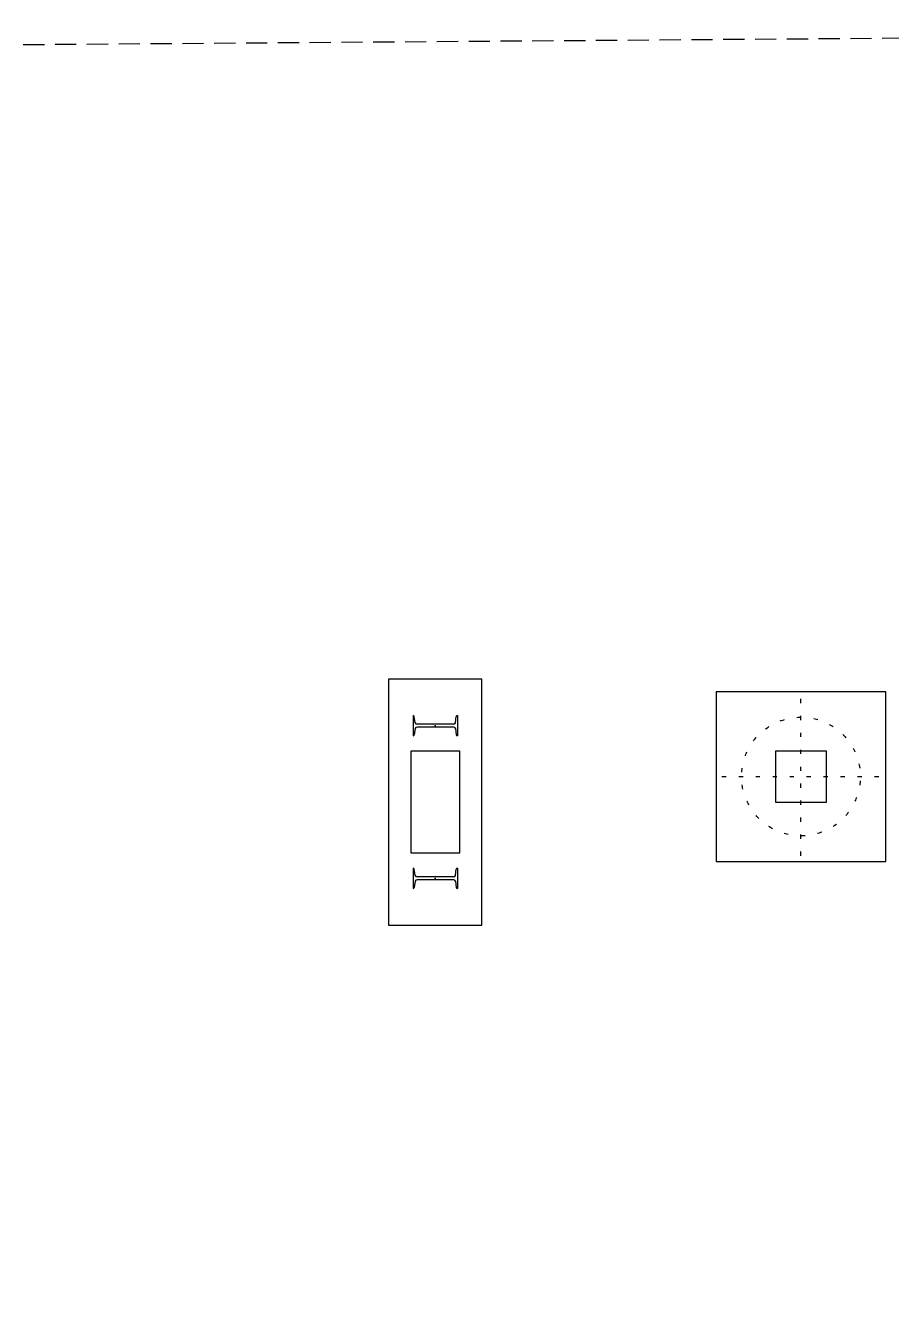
# Model space of a CAD drawing. Extents: x 26375 to 47400, y -1187 to 1911.
# Drawn here: x 27278 to 27789, y 892 to 1643 of the extents above; entities that cross this region are included whole.
import ezdxf

# ---------------------------------------------------------------- set-up
doc = ezdxf.new("R2010")
doc.units = 0
doc.header["$LTSCALE"] = 25
doc.linetypes.add('DASHED2', pattern=[0.375, 0.25, -0.125])
doc.linetypes.add('ESTILO_TQS_0002', pattern=[0.4, 0.1, -0.3])
for name, color, linetype in [('COTA', 1, 'Continuous'), ('PROJ', 252, 'Continuous'), ('TERRENO', 1, 'Continuous')]:
    doc.layers.add(name, color=color, linetype=linetype)

# ---------------------------------------------------------------- blocks, each defined once
blk = doc.blocks.new('PROJ-FUND')
at = {"layer": 'PROJ', "linetype": 'Continuous'}
for p, q in [((27547.38232900731, 1258.081289095748), (27492.38232900731, 1258.081289095748)), ((27492.38232900731, 1258.081289095748), (27492.38232900731, 1113.081289095748)), ((27547.38232900731, 1113.081289095748), (27547.38232900731, 1258.081289095748)), ((27785.38232899649, 1250.57726215362), (27685.38232899649, 1250.57726215362)), ((27685.38232899649, 1250.57726215362), (27685.38232899649, 1150.57726215362)), ((27785.38232899649, 1150.57726215362), (27785.38232899649, 1250.57726215362)), ((27506.88232861041, 1236.620659358989), (27506.88232861041, 1224.54191883274)), ((27508.07828199351, 1232.266470951909), (27507.49650185751, 1236.006486111894)), ((27531.68637602112, 1232.266470951909), (27532.26815615711, 1236.006486111894)), ((27532.88232940421, 1236.620659358989), (27532.88232940421, 1224.54191883274)), ((27508.07828199351, 1228.896107239821), (27507.49650185751, 1225.156092079835)), ((27530.67491818737, 1231.400186758658), (27509.08973982725, 1231.400186758658)), ((27530.67491818737, 1229.762391433071), (27509.08973982725, 1229.762391433071)), ((27531.68637602112, 1228.896107239821), (27532.26815615711, 1225.156092079835)), ((27534.38232900731, 1215.581289153619), (27505.38232900731, 1215.581289153619)), ((27505.38232900731, 1215.581289153619), (27505.38232900731, 1155.581289153619)), ((27534.38232900731, 1155.581289153619), (27534.38232900731, 1215.581289153619)), ((27750.38232900731, 1215.57726215362), (27720.38232900731, 1215.57726215362)), ((27720.38232900731, 1215.57726215362), (27720.38232900731, 1185.57726215362)), ((27750.38232900731, 1185.57726215362), (27750.38232900731, 1215.57726215362)), ((27720.38232900731, 1185.57726215362), (27750.38232900731, 1185.57726215362)), ((27505.38232900731, 1155.581289153619), (27534.38232900731, 1155.581289153619)), ((27685.38232899649, 1150.57726215362), (27785.38232899649, 1150.57726215362)), ((27506.88232861041, 1146.620659358756), (27506.88232861041, 1134.541918832507)), ((27508.07828199351, 1142.266470951676), (27507.49650185751, 1146.006486111661)), ((27531.68637602112, 1142.266470951676), (27532.26815615711, 1146.006486111661)), ((27532.88232940421, 1146.620659358756), (27532.88232940421, 1134.541918832507)), ((27508.07828199351, 1138.896107239588), (27507.49650185751, 1135.156092079602)), ((27530.67491818737, 1141.400186758425), (27509.08973982725, 1141.400186758425)), ((27530.67491818737, 1139.762391432838), (27509.08973982725, 1139.762391432838)), ((27531.68637602112, 1138.896107239588), (27532.26815615711, 1135.156092079602)), ((27492.38232900731, 1113.081289095748), (27547.38232900731, 1113.081289095748))]:
    blk.add_line(p, q, dxfattribs=at)
at = {"layer": 'PROJ', "linetype": 'ESTILO_TQS_0002'}
for p, q in [((27735.38232899649, 1153.92226215362), (27735.38232899649, 1247.23226215362)), ((27688.72732899649, 1200.57726215362), (27782.03732899648, 1200.57726215362))]:
    blk.add_line(p, q, dxfattribs=at)
at = {"layer": 'PROJ', "linetype": 'Continuous'}
for centre, radius, start, end in [((27506.88232861041, 1236.006486111894), 0.6141732470976231, 0, 90), ((27532.88232940421, 1236.006486111894), 0.6141732470976231, 90, 180), ((27506.88232861041, 1225.156092079835), 0.6141732470976231, 270, 0), ((27509.08973982725, 1232.423808837161), 1.023622078496, 188.8418145603636, 270), ((27509.08973982725, 1228.738769354568), 1.023622078496, 90, 171.1581854396364), ((27530.67491818737, 1232.423808837161), 1.023622078496, 270, 351.1581854396364), ((27530.67491818737, 1228.738769354568), 1.023622078496, 8.841814560363616, 90), ((27532.88232940421, 1225.156092079835), 0.6141732470976231, 180, 270), ((27506.88232861041, 1146.006486111661), 0.6141732470976231, 0, 90), ((27532.88232940421, 1146.006486111661), 0.6141732470976231, 90, 180), ((27506.88232861041, 1135.156092079602), 0.6141732470976231, 270, 0), ((27509.08973982725, 1142.423808836928), 1.023622078496, 188.8418145603636, 270), ((27509.08973982725, 1138.738769354335), 1.023622078496, 90, 171.1581854396364), ((27530.67491818737, 1142.423808836928), 1.023622078496, 270, 351.1581854396364), ((27530.67491818737, 1138.738769354335), 1.023622078496, 8.841814560363616, 90), ((27532.88232940421, 1135.156092079602), 0.6141732470976231, 180, 270)]:
    blk.add_arc(centre, radius, start, end, dxfattribs=at)
at = {"layer": 'PROJ', "linetype": 'ESTILO_TQS_0002'}
blk.add_ellipse((27735.38232899649, 1200.57726215362), major_axis=(24.74873734152934, 24.74873734152934), ratio=0.9999999999999858, start_param=5.497787143782131, end_param=11.78097245096172, dxfattribs=at)
at = {"layer": 'PROJ'}
for p in [(27519.88232900731, 1230.581289095865), (27519.88232900731, 1140.581289095632)]:
    blk.add_point(p, dxfattribs=at)

msp = doc.modelspace()

# ---------------------------------------------------------------- linework, layer by layer
at = {"layer": 'TERRENO', "linetype": 'DASHED2', "ltscale": 2}
msp.add_lwpolyline([(29415.33856712629, 1643.335304572946), (28665.97733033411, 1640.233392450726), (27983.28934824139, 1637.182587794029), (26725.00663174349, 1627.821593230358), (26554.74361000022, 631.1124351848853), (26470.71444855465, 119.7293953774501), (26384.00646698461, -315.8876368924971), (26375.38232900351, -366.4227378463834), (27302.86966348251, -370.963702215347), (27609.66160177356, -372.4184153643432), (27854.5157997147, -374.8316660597916), (28426.71344400183, -374.7856164758555), (28955.56791725624, -383.3843582074619)], dxfattribs=at)

# ---------------------------------------------------------------- block references
at = {"layer": 'COTA'}
msp.add_blockref('PROJ-FUND', (0, 0), dxfattribs=at)

doc.saveas('drawing.dxf')
